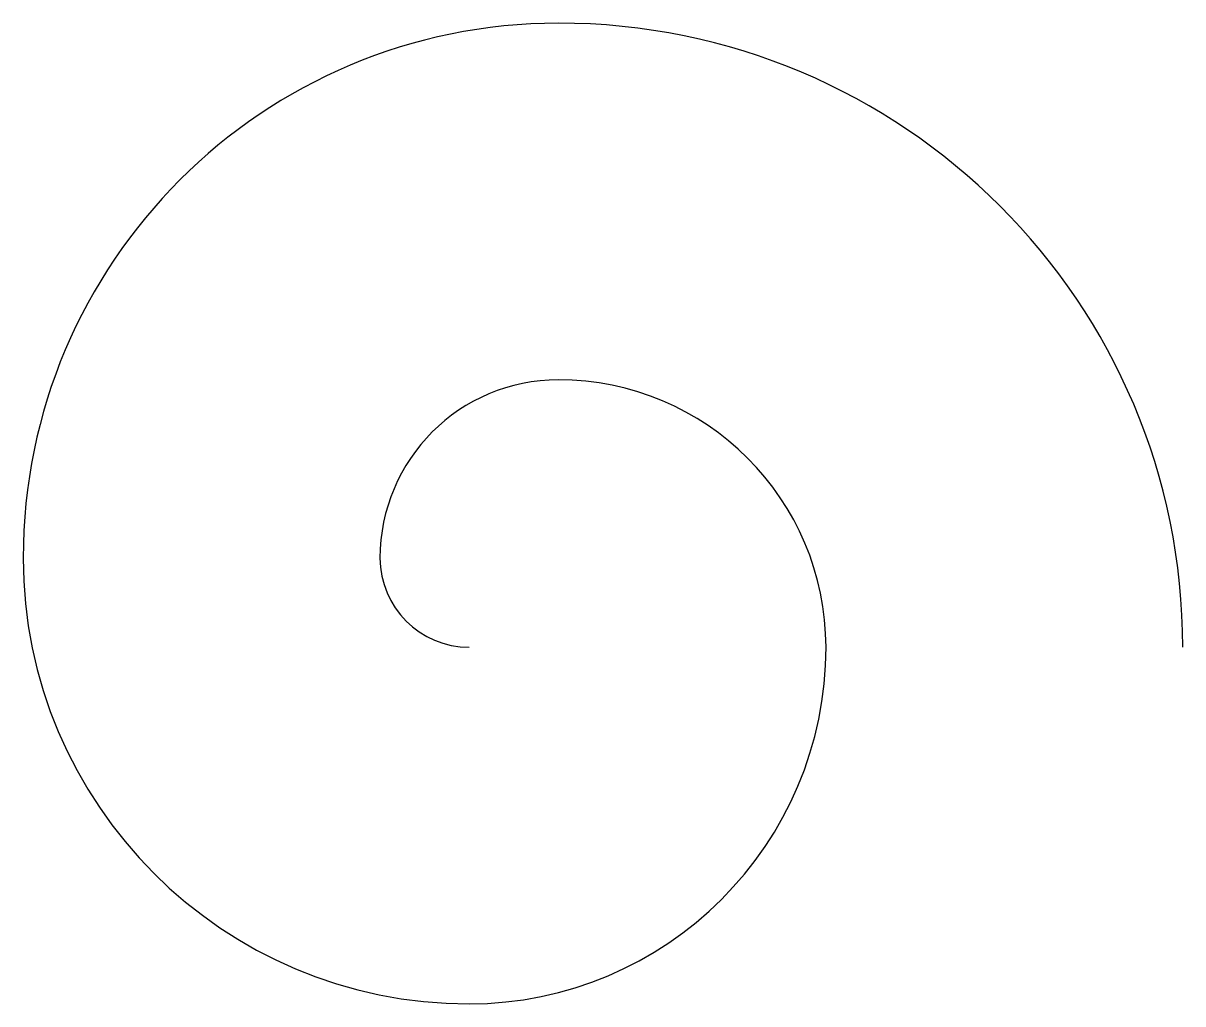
# Model space of a CAD drawing. Header units: metres. Extents: x -0.62 to 1, y -0.5 to 0.88.
import ezdxf

# ---------------------------------------------------------------- set-up
doc = ezdxf.new("R2010")
doc.units = ezdxf.units.M
doc.layers.add('spiral', color=1, linetype='Continuous')

msp = doc.modelspace()

# ---------------------------------------------------------------- linework, layer by layer
at = {"layer": 'spiral'}
for centre, radius, start, end in [((0.125, 0.125), 0.75, -270, -180), ((0.125, 0), 0.875, 0, -270), ((0.125, 0.125), 0.25, -270, -180), ((0.125, 0), 0.375, 0, -270), ((0, 0.125), 0.625, -180, -90), ((0, 0.125), 0.125, -180, -90), ((0, 0), 0.5, -90, 0)]:
    msp.add_arc(centre, radius, start, end, dxfattribs=at)

doc.saveas('drawing.dxf')
